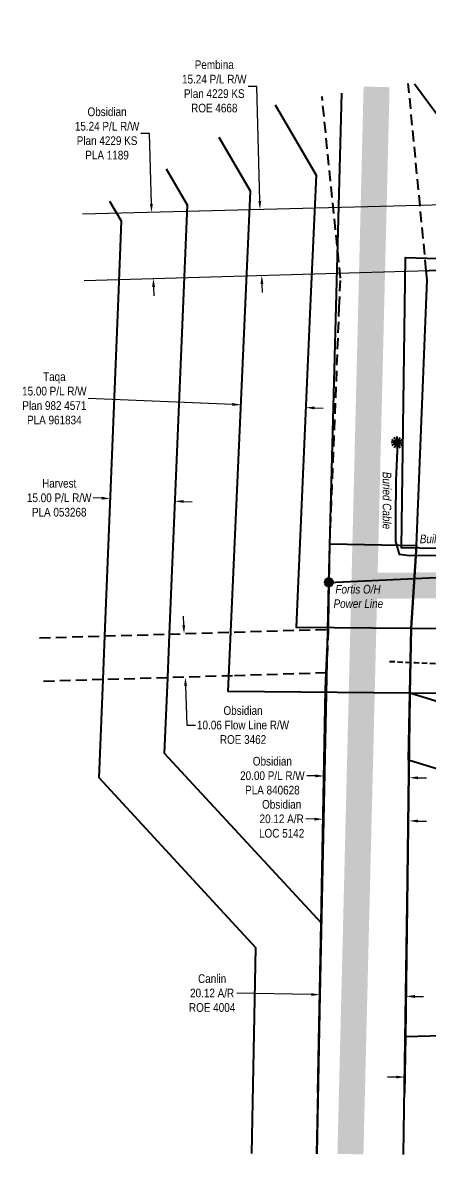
# Model space of a CAD drawing. Extents: x 641324 to 645272, y 5838143 to 5841258.
# Drawn here: x 642082 to 642549, y 5838143 to 5839463 of the extents above; entities that cross this region are included whole.
import ezdxf

# ---------------------------------------------------------------- set-up
doc = ezdxf.new("R2010")
doc.units = 0
doc.header["$LTSCALE"] = 5
doc.header["$PDMODE"] = 32
doc.header["$PDSIZE"] = 0.03
for name, pattern in [('foc-ACCESSROAD', [3.75, 2.5, -1.25]), ('POWERLINE5', [7.8, 2.4, -0.6, 0.6, -0.6, 0.6, -0.6, 2.4]), ('UG_PIPE', [1.875, 1.25, -0.625])]:
    doc.linetypes.add(name, pattern=pattern)
doc.layers.get('Defpoints').update_dxf_attribs({"color": 9})
for name, color, linetype in [('AS-CABLE', 224, 'foc-CABLE'), ('AS-FENCE', 48, 'foc-FENCE'), ('AS-PIPE-UG', 44, 'UG_PIPE'), ('AS-POWER', 104, 'foc-POWER'), ('AS-POWER-EXISTING', 72, 'POWERLINE5'), ('AS-POWER-T', 104, 'Continuous'), ('AS-ROADS', 254, 'Continuous'), ('AS-SYMBOL', 7, 'Continuous'), ('C-AR', 13, 'foc-ACCESSROAD'), ('C-RW', 13, 'Continuous'), ('C-WS', 13, 'foc-ACCESSROAD'), ('F-AR', 190, 'foc-ACCESSROAD'), ('F-RW', 190, 'Continuous'), ('P-PROPOSED', 10, 'Continuous')]:
    doc.layers.add(name, color=color, linetype=linetype)
doc.layers.add('AS-STRUCTURE-T', color=7, linetype='Continuous', true_color=0x454545)
for name, color, linetype, lineweight in [('C-AR-T', 13, 'Continuous', 9), ('C-RW-T', 13, 'Continuous', 9), ('F-EZE-T', 190, 'Continuous', 9), ('F-RW-T', 190, 'Continuous', 9)]:
    doc.layers.add(name, color=color, linetype=linetype, lineweight=lineweight)
doc.styles.add('80CG', font='ARIALN.TTF', dxfattribs={"height": 10})
doc.styles.add('80L', font='ARIALN.TTF', dxfattribs={"height": 10})
doc.styles.add('foc-LtypeFont', font='ARIALN.TTF', dxfattribs={"height": 7.35})
doc.linetypes.add('foc-CABLE', pattern='A,2,-1,["C",foc-LtypeFont,S=0.2,R=0,X=-0.625,Y=-0.75],-1.24,8', length=12.24)
doc.linetypes.add('foc-FENCE', pattern='A,10,-1,["X",foc-LtypeFont,S=0.2,R=0,X=-0.625,Y=-0.75],-1.24', length=12.24)
doc.linetypes.add('foc-POWER', pattern='A,6,-1,["P",foc-LtypeFont,S=0.2,R=0,X=-0.625,Y=-0.75],-1.24,4', length=12.24)
doc.dimstyles.new('Compass 5 000', dxfattribs={"dimscale": 5, "dimtxt": 9, "dimasz": 2, "dimexe": 0.2, "dimexo": 0.0625, "dimgap": 0.5, "dimtad": 0, "dimtih": 1, "dimtoh": 1, "dimzin": 0, "dimdsep": 46, "dimtxsty": '80CG', "dimcen": 0.1, "dimse1": 1, "dimse2": 1, "dimclrd": 256, "dimclrt": 256, "dimaunit": 1, "dimadec": 4, "dimazin": 0, "dimtfac": 0.06, "dimtofl": 0, "dimtmove": 0, "dimatfit": 1, "dimfxl": 0.2, "dimtolj": 1, "dimtzin": 0, "dimlwd": -1, "dimarcsym": 0})

# ---------------------------------------------------------------- blocks, each defined once
blk = doc.blocks.new('POWERPOLE')
h = blk.add_hatch(color=255)
edge = h.paths.add_edge_path()
edge.add_arc((0, 0), 0.96, 0, 360)
at = {"linetype": 'Continuous'}
for p, q in [((0.68, -0.68), (-0.68, 0.68)), ((-0.68, -0.68), (0.68, 0.68))]:
    blk.add_line(p, q, dxfattribs=at)
blk.add_circle((0, 0), 0.96, dxfattribs=at)
blk = doc.blocks.new('*D589')
at = {"layer": 'C-AR-T', "transparency": 16777216}
for p, q in [((642418.7, 5838544.7), (642408.7, 5838544.9)), ((642538.2, 5838542.4), (642548.2, 5838542.2))]:
    blk.add_line(p, q, dxfattribs=at)
at = {"layer": 'C-AR-T', "linetype": 'Continuous', "transparency": 16777216}
for points in [[(642418.8, 5838546.3), (642418.7, 5838543), (642428.7, 5838544.5)], [(642538.2, 5838544.1), (642538.1, 5838540.8), (642528.2, 5838542.6)]]:
    blk.add_solid(points, dxfattribs=at)
at = {"layer": 'Defpoints', "color": 0, "linetype": 'Continuous', "transparency": 16777216}
for p in [(642428.7, 5838544.5), (642425.6, 5838379.7), (642525.1, 5838377.9)]:
    blk.add_point(p, dxfattribs=at)
at = {"layer": 'C-AR-T', "linetype": 'Continuous', "transparency": 16777216, "insert": (642380.8, 5838544.9), "char_height": 10, "attachment_point": 5, "style": '80CG'}
blk.add_mtext('\\A1;Obsidian\\P20.12 A/R\\PLOC 5142', dxfattribs=at)
blk = doc.blocks.new('*D588')
at = {"layer": 'C-RW-T', "transparency": 16777216}
for p, q in [((642513.1, 5838247), (642503.1, 5838247.1)), ((642587.4, 5838246.5), (642597.4, 5838246.4))]:
    blk.add_line(p, q, dxfattribs=at)
at = {"layer": 'C-RW-T', "linetype": 'Continuous', "transparency": 16777216}
for points in [[(642513.1, 5838248.7), (642513.1, 5838245.4), (642523.1, 5838247)], [(642587.4, 5838248.2), (642587.4, 5838244.8), (642577.4, 5838246.6)]]:
    blk.add_solid(points, dxfattribs=at)
at = {"layer": 'Defpoints', "color": 0, "linetype": 'Continuous', "transparency": 16777216}
for p in [(642523.1, 5838250.4), (642577.4, 5838250), (642577.4, 5838246.6)]:
    blk.add_point(p, dxfattribs=at)
at = {"layer": 'C-RW-T', "linetype": 'Continuous', "transparency": 16777216, "insert": (642649.8, 5838246.4), "char_height": 10, "attachment_point": 5, "style": '80CG'}
blk.add_mtext('\\A1;Obsidian\\PVariable Width R/W\\PPlan 862 0963\\PPLA 850826', dxfattribs=at)
blk = doc.blocks.new('*D590')
at = {"layer": 'C-RW-T', "transparency": 16777216}
for p, q in [((642419.7, 5838594.5), (642409.7, 5838594.7)), ((642538.2, 5838592.3), (642548.2, 5838592.1))]:
    blk.add_line(p, q, dxfattribs=at)
at = {"layer": 'C-RW-T', "linetype": 'Continuous', "transparency": 16777216}
for points in [[(642419.7, 5838596.2), (642419.6, 5838592.8), (642429.7, 5838594.3)], [(642538.3, 5838593.9), (642538.2, 5838590.6), (642528.2, 5838592.4)]]:
    blk.add_solid(points, dxfattribs=at)
at = {"layer": 'Defpoints', "color": 0, "linetype": 'Continuous', "transparency": 16777216}
for p in [(642429.7, 5838594.3), (642428.3, 5838522.6), (642526.9, 5838520.7)]:
    blk.add_point(p, dxfattribs=at)
at = {"layer": 'C-RW-T', "linetype": 'Continuous', "transparency": 16777216, "insert": (642370.1, 5838594.7), "char_height": 10, "attachment_point": 5, "style": '80CG'}
blk.add_mtext('\\A1;Obsidian\\P20.00 P/L R/W\\PPLA 840628', dxfattribs=at)
blk = doc.blocks.new('*D585')
at = {"layer": 'Defpoints', "color": 0, "linetype": 'Continuous', "transparency": 16777216}
for p in [(642183, 5838914.4), (642182, 5838890), (642256.4, 5838887)]:
    blk.add_point(p, dxfattribs=at)
at = {"layer": 'F-RW-T', "transparency": 16777216}
for p, q in [((642173, 5838914.9), (642163, 5838915.3)), ((642267.4, 5838911), (642277.4, 5838910.6))]:
    blk.add_line(p, q, dxfattribs=at)
at = {"layer": 'F-RW-T', "linetype": 'Continuous', "transparency": 16777216}
for points in [[(642173, 5838916.5), (642172.9, 5838913.2), (642183, 5838914.4)], [(642267.5, 5838912.7), (642267.3, 5838909.4), (642257.4, 5838911.4)]]:
    blk.add_solid(points, dxfattribs=at)
at = {"layer": 'F-RW-T', "linetype": 'Continuous', "transparency": 16777216, "insert": (642123.9, 5838915.3), "char_height": 10, "attachment_point": 5, "style": '80CG'}
blk.add_mtext('\\A1;Harvest\\P15.00 P/L R/W\\PPLA 053268', dxfattribs=at)
blk = doc.blocks.new('*D586')
at = {"layer": 'Defpoints', "color": 0, "linetype": 'Continuous', "transparency": 16777216}
for p in [(642424.9, 5838342.1), (642424.7, 5838328.9), (642524.4, 5838327.1)]:
    blk.add_point(p, dxfattribs=at)
at = {"layer": 'F-RW-T', "transparency": 16777216}
for p, q in [((642414.9, 5838342.3), (642329, 5838343.9)), ((642534.7, 5838340), (642544.7, 5838339.8))]:
    blk.add_line(p, q, dxfattribs=at)
at = {"layer": 'F-RW-T', "linetype": 'Continuous', "transparency": 16777216}
for points in [[(642414.9, 5838343.9), (642414.9, 5838340.6), (642424.9, 5838342.1)], [(642534.7, 5838341.7), (642534.6, 5838338.3), (642524.7, 5838340.2)]]:
    blk.add_solid(points, dxfattribs=at)
at = {"layer": 'F-RW-T', "linetype": 'Continuous', "transparency": 16777216, "insert": (642300.5, 5838343.9), "char_height": 10, "attachment_point": 5, "style": '80CG'}
blk.add_mtext('\\A1;Canlin\\P20.12 A/R\\PROE 4004 ', dxfattribs=at)
blk = doc.blocks.new('*D594')
at = {"layer": 'Defpoints', "color": 0, "linetype": 'Continuous', "transparency": 16777216}
for p in [(642335.3, 5839056.9), (642410.2, 5839053.7), (642333.9, 5839022.6)]:
    blk.add_point(p, dxfattribs=at)
at = {"layer": 'F-RW-T', "transparency": 16777216}
for p, q in [((642323.9, 5839023), (642157.4, 5839030)), ((642418.8, 5839019), (642428.8, 5839018.6))]:
    blk.add_line(p, q, dxfattribs=at)
at = {"layer": 'F-RW-T', "linetype": 'Continuous', "transparency": 16777216}
for points in [[(642323.9, 5839024.7), (642323.8, 5839021.3), (642333.9, 5839022.6)], [(642418.8, 5839020.7), (642418.7, 5839017.3), (642408.8, 5839019.4)]]:
    blk.add_solid(points, dxfattribs=at)
at = {"layer": 'F-RW-T', "linetype": 'Continuous', "transparency": 16777216, "insert": (642118.3, 5839030), "char_height": 10, "attachment_point": 5, "style": '80CG'}
blk.add_mtext('\\A1;Taqa\\P15.00 P/L R/W\\PPlan 982 4571\\PPLA 961834', dxfattribs=at)
blk = doc.blocks.new('*D595')
at = {"layer": 'C-RW-T', "transparency": 16777216}
for p, q in [((642267.8, 5838768.6), (642267.5, 5838778.6)), ((642269.9, 5838698.4), (642271.2, 5838653.1)), ((642271.2, 5838653.1), (642281.2, 5838653.1))]:
    blk.add_line(p, q, dxfattribs=at)
for points in [[(642269.4, 5838768.7), (642266.1, 5838768.6), (642268.1, 5838758.6)], [(642271.5, 5838698.4), (642268.2, 5838698.3), (642269.6, 5838708.4)]]:
    blk.add_solid(points, dxfattribs=at)
at = {"layer": 'Defpoints', "color": 0, "transparency": 16777216}
for p in [(642263.4, 5838758.5), (642264.9, 5838708.2), (642269.6, 5838708.4)]:
    blk.add_point(p, dxfattribs=at)
at = {"layer": 'C-RW-T', "transparency": 16777216, "insert": (642336.2, 5838653.1), "char_height": 10, "attachment_point": 5, "style": '80CG'}
blk.add_mtext('\\A1;Obsidian\\P10.06 Flow Line R/W\\PROE 3462', dxfattribs=at)
blk = doc.blocks.new('*D597')
at = {"layer": 'Defpoints', "color": 0, "transparency": 16777216}
for p in [(642355.8, 5839247.8), (642366.7, 5839248.1), (642368.7, 5839172.3)]:
    blk.add_point(p, dxfattribs=at)
at = {"layer": 'F-EZE-T', "transparency": 16777216}
for p, q in [((642352.1, 5839389.9), (642342.1, 5839389.9)), ((642355.6, 5839257.8), (642352.1, 5839389.9)), ((642358.1, 5839162), (642358.3, 5839152))]:
    blk.add_line(p, q, dxfattribs=at)
for points in [[(642357.2, 5839257.8), (642353.9, 5839257.7), (642355.8, 5839247.8)], [(642359.7, 5839162), (642356.4, 5839161.9), (642357.8, 5839172)]]:
    blk.add_solid(points, dxfattribs=at)
at = {"layer": 'F-EZE-T', "transparency": 16777216, "insert": (642303, 5839389.9), "char_height": 10, "attachment_point": 5, "style": '80CG'}
blk.add_mtext('\\A1;Pembina\\P15.24 P/L R/W\\PPlan 4229 KS\\PROE 4668', dxfattribs=at)
blk = doc.blocks.new('*D598')
at = {"layer": 'C-RW-T', "transparency": 16777216}
for p, q in [((642228.2, 5839335.6), (642218.2, 5839335.6)), ((642230.4, 5839254.5), (642228.2, 5839335.6)), ((642232.9, 5839158.4), (642233.2, 5839148.4))]:
    blk.add_line(p, q, dxfattribs=at)
for points in [[(642232, 5839254.5), (642228.7, 5839254.4), (642230.6, 5839244.5)], [(642234.6, 5839158.4), (642231.2, 5839158.4), (642232.6, 5839168.4)]]:
    blk.add_solid(points, dxfattribs=at)
at = {"layer": 'Defpoints', "color": 0, "transparency": 16777216}
for p in [(642230.6, 5839244.5), (642231.4, 5839244.5), (642233.4, 5839168.4)]:
    blk.add_point(p, dxfattribs=at)
at = {"layer": 'C-RW-T', "transparency": 16777216, "insert": (642179.2, 5839335.6), "char_height": 10, "attachment_point": 5, "style": '80CG'}
blk.add_mtext('\\A1;Obsidian\\P15.24 P/L R/W\\PPlan 4229 KS\\PPLA 1189', dxfattribs=at)
blk = doc.blocks.new('lightpole')
h = blk.add_hatch(color=255)
h.dxf.hatch_style = 1
h.paths.add_polyline_path([(-0.78, 0, 1), (0.78, 0, 1)])
h.paths.add_polyline_path([(0.68, 0, -1), (-0.68, 0, -1)], flags=16)
h = blk.add_hatch(color=13)
h.dxf.hatch_style = 1
edge = h.paths.add_edge_path()
edge.add_arc((0, 0), 0.682, 0, 360)
at = {"color": 13}
for p, q in [((-0.86, 0), (-1.38, 0)), ((-0.75, 0.43), (-1.19, 0.69)), ((-0.43, 0.75), (-0.69, 1.19)), ((0, 0.86), (0, 1.38)), ((0.43, 0.75), (0.69, 1.19)), ((0.75, 0.43), (1.19, 0.69)), ((0.86, 0), (1.38, 0)), ((-0.75, -0.43), (-1.19, -0.69)), ((-0.43, -0.75), (-0.69, -1.19)), ((0, -0.86), (0, -1.38)), ((0.43, -0.75), (0.69, -1.19)), ((0.75, -0.43), (1.19, -0.69))]:
    blk.add_line(p, q, dxfattribs=at)
blk.add_circle((0, 0), 0.682, dxfattribs=at)

msp = doc.modelspace()

# ---------------------------------------------------------------- linework, layer by layer
at = {"layer": 'AS-CABLE', "flags": 128}
msp.add_lwpolyline([(642514.584, 5838977.402), (642512.574, 5838935.717), (642512.294, 5838890.547), (642512.309, 5838865.042), (642516.559, 5838850.217), (642528.629, 5838848.752), (642566.619, 5838849.017), (642600.079, 5838847.682), (642634.434, 5838846.912), (642637.234, 5838850.592)], dxfattribs=at)
at = {"layer": 'AS-FENCE', "flags": 128}
msp.add_lwpolyline([(642716.254, 5839115.757), (642709.439, 5838853.957), (642519.169, 5838857.677), (642523.759, 5839192.432), (642658.839, 5839188.187), (642680.074, 5839166.187)], close=True, dxfattribs=at)
at = {"layer": 'AS-PIPE-UG', "flags": 128}
msp.add_lwpolyline([(642629.669, 5838880.522), (642630.634, 5838852.917), (642631.099, 5838792.172), (642630.194, 5838756.687), (642629.719, 5838734.772), (642628.079, 5838726.829), (642622.529, 5838722.845), (642615.564, 5838722.552), (642591.254, 5838722.782), (642535.009, 5838724.752), (642503.164, 5838726.313)], dxfattribs=at)
at = {"layer": 'AS-POWER', "flags": 128}
for points in [[(642421.431, 5838158.43), (642435.384, 5838817.782), (642450.475, 5839382.062)], [(642534.247, 5839392.792), (642627.274, 5839267.297)], [(642435.384, 5838817.782), (642774.569, 5838833.262), (642874.759, 5838835.602), (642887.674, 5838836.812)]]:
    msp.add_lwpolyline(points, dxfattribs=at)
at = {"layer": 'AS-ROADS', "const_width": 29.991, "flags": 128}
for points in [[(642490.425, 5839389.351), (642460.241, 5838158.145)], [(642476.315, 5838813.813), (642996.642, 5838816.858)]]:
    msp.add_lwpolyline(points, dxfattribs=at)
at = {"layer": 'C-AR'}
for points in [[(642547.848, 5839177.231), (642527.06, 5839393.157)], [(642422.759, 5838228.669), (642426.469, 5838424.931), (642431.563, 5838694.542), (642432.385, 5838713.228), (642434.604, 5838763.611), (642434.86, 5838769.385), (642436.489, 5838862.122), (642447.363, 5839134.936), (642448.704, 5839168.596), (642427.409, 5839378.263)]]:
    msp.add_lwpolyline(points, dxfattribs=at)
at = {"layer": 'C-RW'}
for points in [[(642422.759, 5838228.669), (642426.469, 5838424.931), (642431.563, 5838694.542), (642432.385, 5838713.228), (642434.604, 5838763.611), (642434.86, 5838769.385), (642436.489, 5838862.122), (642536.647, 5838860.226), (642530.372, 5838765.013), (642528.951, 5838690.104), (642524.011, 5838293.457), (642522.7, 5838227.936)], [(642521.697, 5838157.694), (642530.372, 5838765.013), (642581.184, 5838764.64), (642576.728, 5838157.291)]]:
    msp.add_lwpolyline(points, dxfattribs=at)
at = {"layer": 'C-RW', "flags": 128}
msp.add_lwpolyline([(643362.871, 5838684.577), (643113.335, 5838675.107), (643024.937, 5838459.526), (642527.478, 5838612.475), (642528.958, 5838690.462), (642981.537, 5838551.312), (643062.271, 5838748.201), (643361.182, 5838759.545), (643361.182, 5838759.535)], dxfattribs=at)
at = {"layer": 'C-RW-T', "flags": 128}
msp.add_lwpolyline([(642152.903, 5839166.137), (642577.944, 5839178.193), (642569.551, 5839253.382), (642150.866, 5839242.394)], dxfattribs=at)
at = {"layer": 'C-WS'}
msp.add_lwpolyline([(642101.217, 5838753.653), (642176.56, 5838755.901), (642250.971, 5838758.128), (642326.142, 5838760.373), (642434.604, 5838763.611), (642432.385, 5838713.228), (642324.03, 5838709.99), (642248.842, 5838707.744), (642174.524, 5838705.52), (642102.717, 5838703.378)], dxfattribs=at)
at = {"layer": 'F-AR'}
msp.add_lwpolyline([(642422.759, 5838228.669), (642426.469, 5838424.931), (642431.563, 5838694.542), (642432.385, 5838713.228), (642434.604, 5838763.611), (642434.86, 5838769.385), (642436.489, 5838862.122), (642447.363, 5839134.936)], dxfattribs=at)
at = {"layer": 'F-RW'}
for points in [[(642373.351, 5839368.752), (642420.542, 5839287.568), (642413.857, 5839136.29), (642397.504, 5838766.202), (642529.588, 5838765.079), (642581.271, 5838764.64), (642598.82, 5838764.491), (642603.086, 5838853.317), (642677.978, 5838849.72), (642670.255, 5838688.903), (642580.634, 5838689.664), (642528.951, 5838690.104), (642319.169, 5838691.887), (642338.94, 5839139.317), (642344.666, 5839268.904), (642308.643, 5839330.875)], [(642247.272, 5839294.952), (642271.697, 5839253.222), (642267.197, 5839142.216), (642250.971, 5838758.128), (642248.842, 5838707.744), (642245.167, 5838620.707), (642426.469, 5838424.931), (642421.431, 5838158.43)], [(642346.379, 5838158.981), (642350.863, 5838396.273), (642169.955, 5838592.398), (642174.524, 5838705.52), (642176.56, 5838755.901), (642192.293, 5839145.243), (642195.877, 5839234.289), (642182.547, 5839257.066)]]:
    msp.add_lwpolyline(points, dxfattribs=at)
at = {"layer": 'P-PROPOSED'}
msp.add_lwpolyline([(643006.624, 5838305.112), (642580.444, 5838295.118), (642524.011, 5838293.457), (642528.951, 5838690.104), (642530.372, 5838765.013), (642536.647, 5838860.226), (642548.861, 5839166.697), (642547.848, 5839177.231), (642551.064, 5839177.37), (642577.944, 5839178.193), (642747.815, 5839183.456), (642774.193, 5839184.265), (642828.541, 5839185.836), (642854.153, 5839186.575), (642952.66, 5839187.443), (642979.944, 5839187.297)], close=True, dxfattribs=at)

# ---------------------------------------------------------------- block references
at = {"layer": 'AS-POWER-EXISTING', "xscale": 4.998541650000015, "yscale": 4.998541650000015, "zscale": 4.998541650000015}
msp.add_blockref('POWERPOLE', (642435.384, 5838817.782), dxfattribs=at)
at = {"layer": 'AS-SYMBOL', "xscale": 5.000000000000004, "yscale": 5.000000000000004, "zscale": 5.000000000000004}
msp.add_blockref('lightpole', (642514.144, 5838979.052), dxfattribs=at)

# ---------------------------------------------------------------- texts
at = {"layer": 'AS-CABLE', "color": 224, "linetype": 'Continuous', "insert": (642507.449, 5838945.587), "char_height": 9.99179, "attachment_point": 1, "rotation": 270.033697, "style": '80L'}
msp.add_mtext_dynamic_manual_height_columns('\\pi0.29873;{\\fArial Narrow|b0|i1|c0|p34;Buried Cable}', width=65.98032, gutter_width=49.985, heights=[0], dxfattribs=at)
at = {"layer": 'AS-POWER-T', "linetype": 'Continuous', "insert": (642440.368, 5838814.863), "char_height": 9.99708, "attachment_point": 1, "style": '80L'}
msp.add_mtext_dynamic_manual_height_columns('\\pi2.5527;{\\fArial Narrow|b0|i1|c0|p34;Fortis O/H \\P\\pi0.32617;Power Line}', width=57.10244, gutter_width=49.985, heights=[0], dxfattribs=at)
at = {"layer": 'AS-STRUCTURE-T', "insert": (642540.013, 5838872.945), "char_height": 10, "attachment_point": 1, "style": '80L'}
msp.add_mtext_dynamic_manual_height_columns('\\pi0.29898;{\\fArial Narrow|b0|i1|c0|p34;Building}', width=40.82988, gutter_width=50, heights=[0], dxfattribs=at)

# ---------------------------------------------------------------- dimensions: what is measured, and where the dimension line sits
at = {"layer": 'C-AR-T', "linetype": 'Continuous'}
dim = msp.add_linear_dim(base=(642428.728, 5838544.489), p1=(642525.062, 5838377.859), p2=(642425.614, 5838379.739), angle=178.917193, text='Obsidian\\P20.12 A/R\\PLOC 5142', dimstyle='Compass 5 000', dxfattribs=at)
dim.commit()
dim.dimension.update_dxf_attribs({"geometry": '*D589', "text_midpoint": (642380.833, 5838544.867), "dimtype": 161})
at = {"layer": 'C-RW-T', "color": 2}
dim = msp.add_linear_dim(base=(642230.635, 5839244.487), p1=(642233.395, 5839168.42), p2=(642231.398, 5839244.507), angle=91.503378, text='Obsidian\\P15.24 P/L R/W\\PPlan 4229 KS\\PPLA 1189', dimstyle='Compass 5 000', dxfattribs=at)
dim.commit()
dim.dimension.update_dxf_attribs({"geometry": '*D598', "text_midpoint": (642179.159, 5839335.561), "dimtype": 161})
at = {"layer": 'C-RW-T'}
dim = msp.add_linear_dim(base=(642269.56, 5838708.363), p1=(642263.36, 5838758.498), p2=(642264.862, 5838708.223), angle=271.71072, text='Obsidian\\P10.06 Flow Line R/W\\PROE 3462', dimstyle='Compass 5 000', dxfattribs=at)
dim.commit()
dim.dimension.update_dxf_attribs({"geometry": '*D595', "text_midpoint": (642336.21, 5838653.113), "dimtype": 161})
at = {"layer": 'C-RW-T', "linetype": 'Continuous'}
dim = msp.add_linear_dim(base=(642429.669, 5838594.309), p1=(642526.883, 5838520.722), p2=(642428.314, 5838522.585), angle=178.917497, text='Obsidian\\P20.00 P/L R/W\\PPLA 840628', dimstyle='Compass 5 000', dxfattribs=at)
dim.commit()
dim.dimension.update_dxf_attribs({"geometry": '*D590', "text_midpoint": (642370.133, 5838594.687), "dimtype": 161})
dim = msp.add_aligned_dim(p1=(642523.149, 5838250.365), p2=(642577.408, 5838249.967), distance=-3.402, text='Obsidian\\PVariable Width R/W\\PPlan 862 0963\\PPLA 850826', dimstyle='Compass 5 000', dxfattribs=at)
dim.commit()
dim.dimension.update_dxf_attribs({"geometry": '*D588', "text_midpoint": (642649.776, 5838246.419)})
at = {"layer": 'F-EZE-T', "color": 2}
dim = msp.add_linear_dim(base=(642355.817, 5839247.773), p1=(642368.693, 5839172.258), p2=(642366.704, 5839248.058), angle=91.503378, text='Pembina\\P15.24 P/L R/W\\PPlan 4229 KS\\PROE 4668', dimstyle='Compass 5 000', dxfattribs=at)
dim.commit()
dim.dimension.update_dxf_attribs({"geometry": '*D597', "text_midpoint": (642303.002, 5839389.854), "dimtype": 161})
at = {"layer": 'F-RW-T', "linetype": 'Continuous'}
for base, p1, p2, angle, text, picture, middle in [((642333.859, 5839022.575), (642410.21, 5839053.749), (642335.297, 5839056.89), 177.598989, 'Taqa\\P15.00 P/L R/W\\PPlan 982 4571\\PPLA 961834', '*D594', (642118.327, 5839029.973)), ((642424.903, 5838342.077), (642524.43, 5838327.054), (642424.654, 5838328.94), 178.917193, 'Canlin\\P20.12 A/R\\PROE 4004 ', '*D586', (642300.469, 5838343.89))]:
    dim = msp.add_linear_dim(base=base, p1=p1, p2=p2, angle=angle, text=text, dimstyle='Compass 5 000', dxfattribs=at)
    dim.commit()
    dim.dimension.update_dxf_attribs({"geometry": picture, "text_midpoint": middle, "dimtype": 161})
dim = msp.add_aligned_dim(p1=(642256.414, 5838886.968), p2=(642181.977, 5838889.975), distance=-24.494, text='Harvest\\P15.00 P/L R/W\\PPLA 053268', dimstyle='Compass 5 000', dxfattribs=at)
dim.commit()
dim.dimension.update_dxf_attribs({"geometry": '*D585', "text_midpoint": (642123.897, 5838915.257)})

doc.saveas('drawing.dxf')
